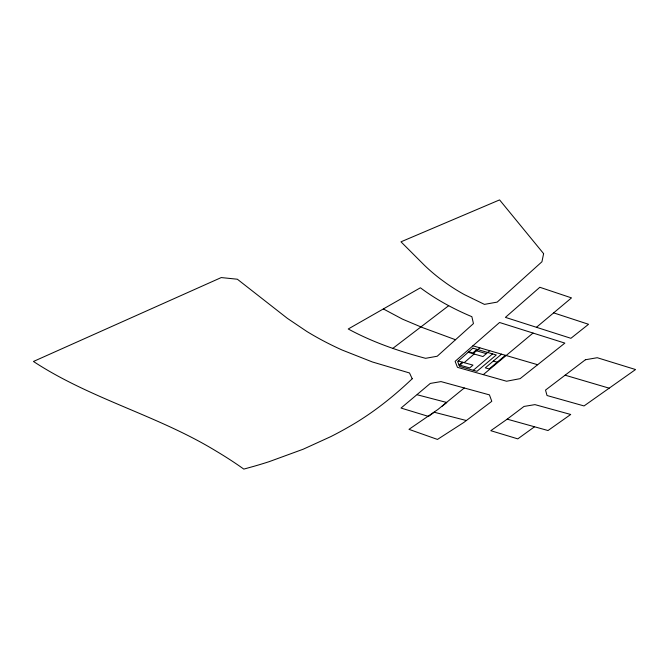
<?xml version="1.0" encoding="UTF-8"?>
<svg xmlns="http://www.w3.org/2000/svg" width="669" height="669" viewBox="0 0 669 669"><rect width="100%" height="100%" fill="white"/><g stroke="black" fill="none" stroke-linecap="round" stroke-linejoin="round"><path stroke-width="1" d="M455.522 339.735L437.208 356.243L425.576 358.316C398.891 351.25 372.574 342.177 348.24 328.989L420.4 287.787C436.205 299.603 453.682 309.07 471.862 316.68L473.451 323.587L455.522 339.735L422.574 327.609L402.529 319.163L383.37 308.944M459.018 365.023L462.287 362.163M476.964 349.352L472.858 352.939L468.793 351.76M466.477 420.558L434.231 412.229L428.495 416.411L401.024 408.057L430.284 383.429L440.988 381.598L489.432 394.877L491.799 401.308L463.843 422.432L437.467 439.433L408.976 429.347L437.852 409.528L464.269 387.978M463.191 362.339L459.938 365.174L469.705 367.925L472.983 365.115L458.257 361.026M473.092 353.7L479.832 347.821M464.236 362.64L474.154 354.01M489.75 350.723L482.959 356.552L468.191 352.287M473.301 370.292L492.56 353.901M501.524 354.16L485.276 367.85L489.123 368.937L505.421 355.306M536.454 327.3L571.493 297.889L539.824 287.277L505.413 317.374L570.908 338.305L588.544 324.289L553.656 312.866M483.286 374.64L506.575 381.238L520.131 378.646L564.862 343.105L499.559 322.491L455.112 361.369L457.462 367.331L483.286 374.64L533.026 333.053M442.217 406.15L446.792 402.495L417.264 394.785M392.795 348.407L448.698 305.691M507.186 419.162L524.019 406.434L534.941 404.628L570.716 414.479L548.02 430.535L507.186 419.162L490.795 430.694L517.789 438.872L534.523 426.78M493.321 361.068L497.192 362.188M476.453 350.773L486.338 353.65M472.916 345.806L537.65 364.722M565.104 375.2L609.183 388.179M543.613 253.643L541.94 261.771L497.176 302.112L484.415 304.378L464.303 294.569A332.585 208.527 -19.2 0 1 446.039 283.096L440.319 278.906A365.241 228.823 -20.4 0 1 424.38 265.233L400.982 241.818L499.584 199.897L543.613 253.643M412.221 378.746C392.762 397.286 371.512 414.061 348.072 427.299A571.652 325.218 14.3 0 1 330.687 436.665L303.191 449.217L269.231 461.635A509.736 287.436 12.6 0 1 254.103 466.251L243.817 469.103L239.084 465.783A519.662 176.683 7.3 0 0 215.644 450.806C157.625 415.441 90.449 398.908 33.45 361.469L221.247 277.568L237.361 279.224L287.411 318.385L306.879 331.49A432.542 284.375 -16.2 0 0 342.085 350.012L372.357 361.962L409.503 372.968L412.221 378.746M472.883 348.164L457.655 361.544L459.57 366.436L476.972 371.32L496.281 354.98L472.883 348.164M585.417 359.746L545.519 390.086L547.025 395.521L584.037 405.941L635.55 369.539L597.241 357.714L585.417 359.746"/></g></svg>
